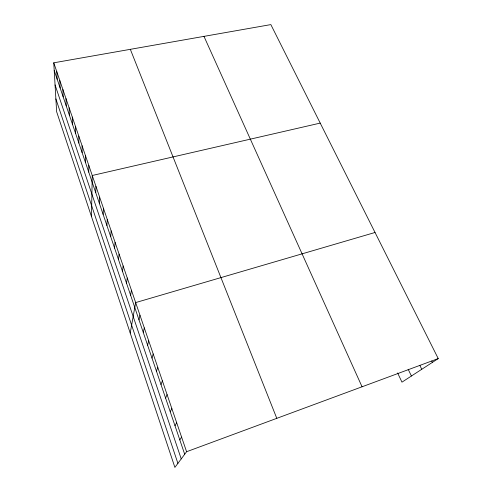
<?xml version="1.0" encoding="UTF-8"?>
<svg xmlns="http://www.w3.org/2000/svg" width="492" height="492" viewBox="0 0 492 492"><rect width="100%" height="100%" fill="white"/><g stroke="black" fill="none" stroke-linecap="round" stroke-linejoin="round"><path stroke-width="0.74" d="M85.417 162.323L85.43 155.534M88.751 172.126L88.818 165.453M91.487 216.566L92.25 175.49L320.212 123.098M95.743 192.692L95.928 186.265M99.415 203.479L99.655 197.181M103.129 214.414L103.437 208.251M106.899 225.49L107.268 219.475M110.718 236.726L111.155 230.853M114.593 248.109L115.097 242.39M118.517 259.653L119.089 254.087M122.496 271.363L123.141 265.957M126.536 283.232L127.256 277.992M130.626 295.268L131.425 290.2M130.214 333.041L135.657 302.586L375.033 232.482M138.99 319.868L139.943 315.151M143.264 332.432L144.304 327.906M147.6 345.175L148.719 340.845M151.997 358.114L153.209 353.982M156.462 371.239L157.76 367.315M160.995 384.559L162.385 380.851M165.589 398.083L167.077 394.59M170.257 411.81L171.843 408.544M174.998 425.746L176.683 422.714M179.808 439.891L181.597 437.105M438.237 358.588L186.591 451.724L174.888 467.4L56.635 111.739L53.763 62.81L270.852 24.6L438.237 358.588L401.97 382.149L397.61 372.967M431.767 361.017L432.431 362.364M419.836 365.378L421.755 369.301M408.175 369.283L411.417 376.017M203.977 36.371L362.057 386.786M130.337 49.329L276.793 418.341M53.763 62.81L186.591 451.724M54.218 70.571L184.697 454.264M55.061 84.919L181.228 458.901M55.879 98.898L177.901 463.359M56.758 71.586L57.17 79.267M59.79 80.467L60.165 88.062M62.865 89.458L63.191 96.961M65.971 98.554L66.254 105.965M69.114 107.76L69.354 115.073M72.299 117.084L72.484 124.298M75.522 126.518L75.663 133.633M78.781 136.069L78.874 143.08M82.084 145.743L82.127 152.643"/></g></svg>
